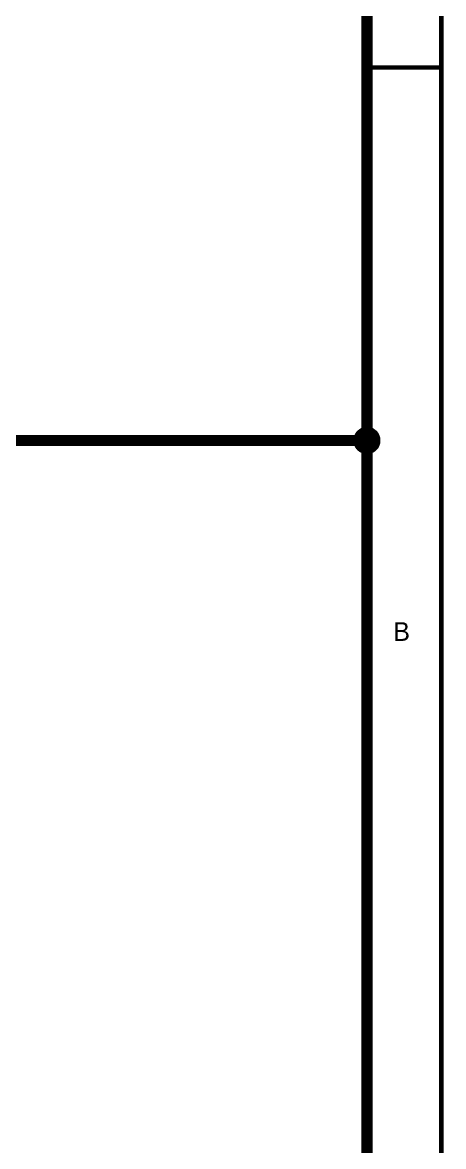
# Model space of a CAD drawing. Header units: millimetres. Extents: x 0 to 13.8, y 0 to 11.8.
# Drawn here: x 12.672 to 13.785, y 6.01 to 8.977 of the extents above; entities that cross this region are included whole.
import ezdxf

# ---------------------------------------------------------------- set-up
doc = ezdxf.new("R2010")
doc.units = ezdxf.units.MM
doc.header["$MEASUREMENT"] = 0
doc.layers.add('Sheet', color=255, linetype='Continuous')

msp = doc.modelspace()

# ---------------------------------------------------------------- linework, layer by layer
at = {"layer": 'Sheet'}
for points, const_width in [([(0, 11.811), (13.7795, 11.811), (13.7795, 0), (0, 0), (0, 11.811)], 0.0118), ([(0, 11.811), (0, 0), (13.7795, 0), (13.7795, 11.811), (0, 11.811), (0, 11.811)], 0.0039), ([(0.1971, 11.6139), (13.5829, 11.6139), (13.5829, 0.1967), (0.1971, 0.1967), (0.1971, 11.6139)], 0.0118), ([(0.1971, 11.6139), (0.1971, 0.1967), (13.5829, 0.1967), (13.5829, 11.6139), (0.1971, 11.6139), (0.1971, 11.6139)], 0.0039)]:
    msp.add_lwpolyline(points, close=True, dxfattribs=dict(at, const_width=const_width))
for points, const_width in [([(9.8425, 10.6297), (13.5829, 10.6297), (13.5829, 7.874)], 0.0295), ([(13.7795, 8.8583), (13.5829, 8.8583)], 0.0118), ([(13.5529, 7.874), (13.5529, 7.8753), (13.5529, 7.8771), (13.5533, 7.8784), (13.5533, 7.8802), (13.5537, 7.8815), (13.5542, 7.8828), (13.5546, 7.8842), (13.5551, 7.8855), (13.556, 7.8868), (13.5564, 7.8881), (13.5573, 7.8894), (13.5577, 7.8908), (13.5586, 7.8917), (13.5595, 7.893), (13.5608, 7.8943), (13.5617, 7.8952), (13.5626, 7.8961), (13.5639, 7.8969), (13.5648, 7.8978), (13.5661, 7.8987), (13.5674, 7.8996), (13.5683, 7.9005), (13.5696, 7.9009), (13.5709, 7.9018), (13.5723, 7.9022), (13.574, 7.9027), (13.5754, 7.9031), (13.5767, 7.9036), (13.5784, 7.9036), (13.5798, 7.904), (13.5811, 7.904), (13.5829, 7.904)], 0.0118), ([(13.5529, 7.874), (13.5529, 7.8753), (13.5529, 7.8771), (13.5533, 7.8784), (13.5533, 7.8802), (13.5537, 7.8815), (13.5542, 7.8828), (13.5546, 7.8842), (13.5551, 7.8855), (13.556, 7.8868), (13.5564, 7.8881), (13.5573, 7.8894), (13.5577, 7.8908), (13.5586, 7.8917), (13.5595, 7.893), (13.5608, 7.8943), (13.5617, 7.8952), (13.5626, 7.8961), (13.5639, 7.8969), (13.5648, 7.8978), (13.5661, 7.8987), (13.5674, 7.8996), (13.5683, 7.9005), (13.5696, 7.9009), (13.5709, 7.9018), (13.5723, 7.9022), (13.574, 7.9027), (13.5754, 7.9031), (13.5767, 7.9036), (13.5784, 7.9036), (13.5798, 7.904), (13.5811, 7.904), (13.5829, 7.904)], 0.0118), ([(13.5529, 7.874), (13.5529, 7.8753), (13.5529, 7.8771), (13.5533, 7.8784), (13.5533, 7.8802), (13.5537, 7.8815), (13.5542, 7.8828), (13.5546, 7.8842), (13.5551, 7.8855), (13.556, 7.8868), (13.5564, 7.8881), (13.5573, 7.8894), (13.5577, 7.8908), (13.5586, 7.8917), (13.5595, 7.893), (13.5608, 7.8943), (13.5617, 7.8952), (13.5626, 7.8961), (13.5639, 7.8969), (13.5648, 7.8978), (13.5661, 7.8987), (13.5674, 7.8996), (13.5683, 7.9005), (13.5696, 7.9009), (13.5709, 7.9018), (13.5723, 7.9022), (13.574, 7.9027), (13.5754, 7.9031), (13.5767, 7.9036), (13.5784, 7.9036), (13.5798, 7.904), (13.5811, 7.904), (13.5829, 7.904)], 0.0118), ([(13.5529, 7.874), (13.5529, 7.8753), (13.5529, 7.8771), (13.5533, 7.8784), (13.5533, 7.8802), (13.5537, 7.8815), (13.5542, 7.8828), (13.5546, 7.8842), (13.5551, 7.8855), (13.556, 7.8868), (13.5564, 7.8881), (13.5573, 7.8894), (13.5577, 7.8908), (13.5586, 7.8917), (13.5595, 7.893), (13.5608, 7.8943), (13.5617, 7.8952), (13.5626, 7.8961), (13.5639, 7.8969), (13.5648, 7.8978), (13.5661, 7.8987), (13.5674, 7.8996), (13.5683, 7.9005), (13.5696, 7.9009), (13.5709, 7.9018), (13.5723, 7.9022), (13.574, 7.9027), (13.5754, 7.9031), (13.5767, 7.9036), (13.5784, 7.9036), (13.5798, 7.904), (13.5811, 7.904), (13.5829, 7.904)], 0.0118), ([(13.5529, 7.874), (13.5529, 7.8753), (13.5529, 7.8771), (13.5533, 7.8784), (13.5533, 7.8802), (13.5537, 7.8815), (13.5542, 7.8828), (13.5546, 7.8842), (13.5551, 7.8855), (13.556, 7.8868), (13.5564, 7.8881), (13.5573, 7.8894), (13.5577, 7.8908), (13.5586, 7.8917), (13.5595, 7.893), (13.5608, 7.8943), (13.5617, 7.8952), (13.5626, 7.8961), (13.5639, 7.8969), (13.5648, 7.8978), (13.5661, 7.8987), (13.5674, 7.8996), (13.5683, 7.9005), (13.5696, 7.9009), (13.5709, 7.9018), (13.5723, 7.9022), (13.574, 7.9027), (13.5754, 7.9031), (13.5767, 7.9036), (13.5784, 7.9036), (13.5798, 7.904), (13.5811, 7.904), (13.5829, 7.904)], 0.0118), ([(13.5529, 7.874), (13.5529, 7.8753), (13.5529, 7.8771), (13.5533, 7.8784), (13.5533, 7.8802), (13.5537, 7.8815), (13.5542, 7.8828), (13.5546, 7.8842), (13.5551, 7.8855), (13.556, 7.8868), (13.5564, 7.8881), (13.5573, 7.8894), (13.5577, 7.8908), (13.5586, 7.8917), (13.5595, 7.893), (13.5608, 7.8943), (13.5617, 7.8952), (13.5626, 7.8961), (13.5639, 7.8969), (13.5648, 7.8978), (13.5661, 7.8987), (13.5674, 7.8996), (13.5683, 7.9005), (13.5696, 7.9009), (13.5709, 7.9018), (13.5723, 7.9022), (13.574, 7.9027), (13.5754, 7.9031), (13.5767, 7.9036), (13.5784, 7.9036), (13.5798, 7.904), (13.5811, 7.904), (13.5829, 7.904)], 0.0118), ([(13.5529, 7.874), (13.5529, 7.8753), (13.5529, 7.8771), (13.5533, 7.8784), (13.5533, 7.8802), (13.5537, 7.8815), (13.5542, 7.8828), (13.5546, 7.8842), (13.5551, 7.8855), (13.556, 7.8868), (13.5564, 7.8881), (13.5573, 7.8894), (13.5577, 7.8908), (13.5586, 7.8917), (13.5595, 7.893), (13.5608, 7.8943), (13.5617, 7.8952), (13.5626, 7.8961), (13.5639, 7.8969), (13.5648, 7.8978), (13.5661, 7.8987), (13.5674, 7.8996), (13.5683, 7.9005), (13.5696, 7.9009), (13.5709, 7.9018), (13.5723, 7.9022), (13.574, 7.9027), (13.5754, 7.9031), (13.5767, 7.9036), (13.5784, 7.9036), (13.5798, 7.904), (13.5811, 7.904), (13.5829, 7.904)], 0.0039), ([(13.5529, 7.874), (13.5529, 7.8753), (13.5529, 7.8771), (13.5533, 7.8784), (13.5533, 7.8802), (13.5537, 7.8815), (13.5542, 7.8828), (13.5546, 7.8842), (13.5551, 7.8855), (13.556, 7.8868), (13.5564, 7.8881), (13.5573, 7.8894), (13.5577, 7.8908), (13.5586, 7.8917), (13.5595, 7.893), (13.5608, 7.8943), (13.5617, 7.8952), (13.5626, 7.8961), (13.5639, 7.8969), (13.5648, 7.8978), (13.5661, 7.8987), (13.5674, 7.8996), (13.5683, 7.9005), (13.5696, 7.9009), (13.5709, 7.9018), (13.5723, 7.9022), (13.574, 7.9027), (13.5754, 7.9031), (13.5767, 7.9036), (13.5784, 7.9036), (13.5798, 7.904), (13.5811, 7.904), (13.5829, 7.904)], 0.0039), ([(13.5529, 7.874), (13.5529, 7.8753), (13.5529, 7.8771), (13.5533, 7.8784), (13.5533, 7.8802), (13.5537, 7.8815), (13.5542, 7.8828), (13.5546, 7.8842), (13.5551, 7.8855), (13.556, 7.8868), (13.5564, 7.8881), (13.5573, 7.8894), (13.5577, 7.8908), (13.5586, 7.8917), (13.5595, 7.893), (13.5608, 7.8943), (13.5617, 7.8952), (13.5626, 7.8961), (13.5639, 7.8969), (13.5648, 7.8978), (13.5661, 7.8987), (13.5674, 7.8996), (13.5683, 7.9005), (13.5696, 7.9009), (13.5709, 7.9018), (13.5723, 7.9022), (13.574, 7.9027), (13.5754, 7.9031), (13.5767, 7.9036), (13.5784, 7.9036), (13.5798, 7.904), (13.5811, 7.904), (13.5829, 7.904)], 0.0039), ([(13.5529, 7.874), (13.5529, 7.8753), (13.5529, 7.8771), (13.5533, 7.8784), (13.5533, 7.8802), (13.5537, 7.8815), (13.5542, 7.8828), (13.5546, 7.8842), (13.5551, 7.8855), (13.556, 7.8868), (13.5564, 7.8881), (13.5573, 7.8894), (13.5577, 7.8908), (13.5586, 7.8917), (13.5595, 7.893), (13.5608, 7.8943), (13.5617, 7.8952), (13.5626, 7.8961), (13.5639, 7.8969), (13.5648, 7.8978), (13.5661, 7.8987), (13.5674, 7.8996), (13.5683, 7.9005), (13.5696, 7.9009), (13.5709, 7.9018), (13.5723, 7.9022), (13.574, 7.9027), (13.5754, 7.9031), (13.5767, 7.9036), (13.5784, 7.9036), (13.5798, 7.904), (13.5811, 7.904), (13.5829, 7.904)], 0.0039), ([(13.5529, 7.874), (13.5529, 7.8753), (13.5529, 7.8771), (13.5533, 7.8784), (13.5533, 7.8802), (13.5537, 7.8815), (13.5542, 7.8828), (13.5546, 7.8842), (13.5551, 7.8855), (13.556, 7.8868), (13.5564, 7.8881), (13.5573, 7.8894), (13.5577, 7.8908), (13.5586, 7.8917), (13.5595, 7.893), (13.5608, 7.8943), (13.5617, 7.8952), (13.5626, 7.8961), (13.5639, 7.8969), (13.5648, 7.8978), (13.5661, 7.8987), (13.5674, 7.8996), (13.5683, 7.9005), (13.5696, 7.9009), (13.5709, 7.9018), (13.5723, 7.9022), (13.574, 7.9027), (13.5754, 7.9031), (13.5767, 7.9036), (13.5784, 7.9036), (13.5798, 7.904), (13.5811, 7.904), (13.5829, 7.904)], 0.0039), ([(13.5529, 7.874), (13.5529, 7.8753), (13.5529, 7.8771), (13.5533, 7.8784), (13.5533, 7.8802), (13.5537, 7.8815), (13.5542, 7.8828), (13.5546, 7.8842), (13.5551, 7.8855), (13.556, 7.8868), (13.5564, 7.8881), (13.5573, 7.8894), (13.5577, 7.8908), (13.5586, 7.8917), (13.5595, 7.893), (13.5608, 7.8943), (13.5617, 7.8952), (13.5626, 7.8961), (13.5639, 7.8969), (13.5648, 7.8978), (13.5661, 7.8987), (13.5674, 7.8996), (13.5683, 7.9005), (13.5696, 7.9009), (13.5709, 7.9018), (13.5723, 7.9022), (13.574, 7.9027), (13.5754, 7.9031), (13.5767, 7.9036), (13.5784, 7.9036), (13.5798, 7.904), (13.5811, 7.904), (13.5829, 7.904)], 0.0039), ([(13.5829, 7.904), (13.5829, 7.904)], 0.0118), ([(13.5829, 7.904), (13.5846, 7.904), (13.5859, 7.904), (13.5873, 7.9036), (13.589, 7.9036), (13.5904, 7.9031), (13.5917, 7.9027), (13.5934, 7.9022), (13.5948, 7.9018), (13.5961, 7.9009), (13.5974, 7.9005), (13.5983, 7.8996), (13.5996, 7.8987), (13.6009, 7.8978), (13.6018, 7.8969), (13.6031, 7.8961), (13.604, 7.8952), (13.6049, 7.8943), (13.6062, 7.893), (13.6071, 7.8917), (13.608, 7.8908), (13.6084, 7.8894), (13.6093, 7.8881), (13.6098, 7.8868), (13.6106, 7.8855), (13.6111, 7.8842), (13.6115, 7.8828), (13.612, 7.8815), (13.6124, 7.8802), (13.6124, 7.8784), (13.6128, 7.8771), (13.6128, 7.8753), (13.6128, 7.874)], 0.0118), ([(13.5829, 7.904), (13.5829, 7.904)], 0.0118), ([(13.5829, 7.904), (13.5846, 7.904), (13.5859, 7.904), (13.5873, 7.9036), (13.589, 7.9036), (13.5904, 7.9031), (13.5917, 7.9027), (13.5934, 7.9022), (13.5948, 7.9018), (13.5961, 7.9009), (13.5974, 7.9005), (13.5983, 7.8996), (13.5996, 7.8987), (13.6009, 7.8978), (13.6018, 7.8969), (13.6031, 7.8961), (13.604, 7.8952), (13.6049, 7.8943), (13.6062, 7.893), (13.6071, 7.8917), (13.608, 7.8908), (13.6084, 7.8894), (13.6093, 7.8881), (13.6098, 7.8868), (13.6106, 7.8855), (13.6111, 7.8842), (13.6115, 7.8828), (13.612, 7.8815), (13.6124, 7.8802), (13.6124, 7.8784), (13.6128, 7.8771), (13.6128, 7.8753), (13.6128, 7.874)], 0.0118), ([(13.5829, 7.904), (13.5829, 7.904)], 0.0118), ([(13.5829, 7.904), (13.5846, 7.904), (13.5859, 7.904), (13.5873, 7.9036), (13.589, 7.9036), (13.5904, 7.9031), (13.5917, 7.9027), (13.5934, 7.9022), (13.5948, 7.9018), (13.5961, 7.9009), (13.5974, 7.9005), (13.5983, 7.8996), (13.5996, 7.8987), (13.6009, 7.8978), (13.6018, 7.8969), (13.6031, 7.8961), (13.604, 7.8952), (13.6049, 7.8943), (13.6062, 7.893), (13.6071, 7.8917), (13.608, 7.8908), (13.6084, 7.8894), (13.6093, 7.8881), (13.6098, 7.8868), (13.6106, 7.8855), (13.6111, 7.8842), (13.6115, 7.8828), (13.612, 7.8815), (13.6124, 7.8802), (13.6124, 7.8784), (13.6128, 7.8771), (13.6128, 7.8753), (13.6128, 7.874)], 0.0118), ([(13.5829, 7.904), (13.5829, 7.904)], 0.0118), ([(13.5829, 7.904), (13.5846, 7.904), (13.5859, 7.904), (13.5873, 7.9036), (13.589, 7.9036), (13.5904, 7.9031), (13.5917, 7.9027), (13.5934, 7.9022), (13.5948, 7.9018), (13.5961, 7.9009), (13.5974, 7.9005), (13.5983, 7.8996), (13.5996, 7.8987), (13.6009, 7.8978), (13.6018, 7.8969), (13.6031, 7.8961), (13.604, 7.8952), (13.6049, 7.8943), (13.6062, 7.893), (13.6071, 7.8917), (13.608, 7.8908), (13.6084, 7.8894), (13.6093, 7.8881), (13.6098, 7.8868), (13.6106, 7.8855), (13.6111, 7.8842), (13.6115, 7.8828), (13.612, 7.8815), (13.6124, 7.8802), (13.6124, 7.8784), (13.6128, 7.8771), (13.6128, 7.8753), (13.6128, 7.874)], 0.0118), ([(13.5829, 7.904), (13.5829, 7.904)], 0.0118), ([(13.5829, 7.904), (13.5846, 7.904), (13.5859, 7.904), (13.5873, 7.9036), (13.589, 7.9036), (13.5904, 7.9031), (13.5917, 7.9027), (13.5934, 7.9022), (13.5948, 7.9018), (13.5961, 7.9009), (13.5974, 7.9005), (13.5983, 7.8996), (13.5996, 7.8987), (13.6009, 7.8978), (13.6018, 7.8969), (13.6031, 7.8961), (13.604, 7.8952), (13.6049, 7.8943), (13.6062, 7.893), (13.6071, 7.8917), (13.608, 7.8908), (13.6084, 7.8894), (13.6093, 7.8881), (13.6098, 7.8868), (13.6106, 7.8855), (13.6111, 7.8842), (13.6115, 7.8828), (13.612, 7.8815), (13.6124, 7.8802), (13.6124, 7.8784), (13.6128, 7.8771), (13.6128, 7.8753), (13.6128, 7.874)], 0.0118), ([(13.5829, 7.904), (13.5829, 7.904)], 0.0118), ([(13.5829, 7.904), (13.5846, 7.904), (13.5859, 7.904), (13.5873, 7.9036), (13.589, 7.9036), (13.5904, 7.9031), (13.5917, 7.9027), (13.5934, 7.9022), (13.5948, 7.9018), (13.5961, 7.9009), (13.5974, 7.9005), (13.5983, 7.8996), (13.5996, 7.8987), (13.6009, 7.8978), (13.6018, 7.8969), (13.6031, 7.8961), (13.604, 7.8952), (13.6049, 7.8943), (13.6062, 7.893), (13.6071, 7.8917), (13.608, 7.8908), (13.6084, 7.8894), (13.6093, 7.8881), (13.6098, 7.8868), (13.6106, 7.8855), (13.6111, 7.8842), (13.6115, 7.8828), (13.612, 7.8815), (13.6124, 7.8802), (13.6124, 7.8784), (13.6128, 7.8771), (13.6128, 7.8753), (13.6128, 7.874)], 0.0118), ([(13.5829, 7.904), (13.5829, 7.904)], 0.0039), ([(13.5829, 7.904), (13.5846, 7.904), (13.5859, 7.904), (13.5873, 7.9036), (13.589, 7.9036), (13.5904, 7.9031), (13.5917, 7.9027), (13.5934, 7.9022), (13.5948, 7.9018), (13.5961, 7.9009), (13.5974, 7.9005), (13.5983, 7.8996), (13.5996, 7.8987), (13.6009, 7.8978), (13.6018, 7.8969), (13.6031, 7.8961), (13.604, 7.8952), (13.6049, 7.8943), (13.6062, 7.893), (13.6071, 7.8917), (13.608, 7.8908), (13.6084, 7.8894), (13.6093, 7.8881), (13.6098, 7.8868), (13.6106, 7.8855), (13.6111, 7.8842), (13.6115, 7.8828), (13.612, 7.8815), (13.6124, 7.8802), (13.6124, 7.8784), (13.6128, 7.8771), (13.6128, 7.8753), (13.6128, 7.874)], 0.0039), ([(13.5829, 7.904), (13.5829, 7.904)], 0.0039), ([(13.5829, 7.904), (13.5846, 7.904), (13.5859, 7.904), (13.5873, 7.9036), (13.589, 7.9036), (13.5904, 7.9031), (13.5917, 7.9027), (13.5934, 7.9022), (13.5948, 7.9018), (13.5961, 7.9009), (13.5974, 7.9005), (13.5983, 7.8996), (13.5996, 7.8987), (13.6009, 7.8978), (13.6018, 7.8969), (13.6031, 7.8961), (13.604, 7.8952), (13.6049, 7.8943), (13.6062, 7.893), (13.6071, 7.8917), (13.608, 7.8908), (13.6084, 7.8894), (13.6093, 7.8881), (13.6098, 7.8868), (13.6106, 7.8855), (13.6111, 7.8842), (13.6115, 7.8828), (13.612, 7.8815), (13.6124, 7.8802), (13.6124, 7.8784), (13.6128, 7.8771), (13.6128, 7.8753), (13.6128, 7.874)], 0.0039), ([(13.5829, 7.904), (13.5829, 7.904)], 0.0039), ([(13.5829, 7.904), (13.5846, 7.904), (13.5859, 7.904), (13.5873, 7.9036), (13.589, 7.9036), (13.5904, 7.9031), (13.5917, 7.9027), (13.5934, 7.9022), (13.5948, 7.9018), (13.5961, 7.9009), (13.5974, 7.9005), (13.5983, 7.8996), (13.5996, 7.8987), (13.6009, 7.8978), (13.6018, 7.8969), (13.6031, 7.8961), (13.604, 7.8952), (13.6049, 7.8943), (13.6062, 7.893), (13.6071, 7.8917), (13.608, 7.8908), (13.6084, 7.8894), (13.6093, 7.8881), (13.6098, 7.8868), (13.6106, 7.8855), (13.6111, 7.8842), (13.6115, 7.8828), (13.612, 7.8815), (13.6124, 7.8802), (13.6124, 7.8784), (13.6128, 7.8771), (13.6128, 7.8753), (13.6128, 7.874)], 0.0039), ([(13.5829, 7.904), (13.5829, 7.904)], 0.0039), ([(13.5829, 7.904), (13.5846, 7.904), (13.5859, 7.904), (13.5873, 7.9036), (13.589, 7.9036), (13.5904, 7.9031), (13.5917, 7.9027), (13.5934, 7.9022), (13.5948, 7.9018), (13.5961, 7.9009), (13.5974, 7.9005), (13.5983, 7.8996), (13.5996, 7.8987), (13.6009, 7.8978), (13.6018, 7.8969), (13.6031, 7.8961), (13.604, 7.8952), (13.6049, 7.8943), (13.6062, 7.893), (13.6071, 7.8917), (13.608, 7.8908), (13.6084, 7.8894), (13.6093, 7.8881), (13.6098, 7.8868), (13.6106, 7.8855), (13.6111, 7.8842), (13.6115, 7.8828), (13.612, 7.8815), (13.6124, 7.8802), (13.6124, 7.8784), (13.6128, 7.8771), (13.6128, 7.8753), (13.6128, 7.874)], 0.0039), ([(13.5829, 7.904), (13.5829, 7.904)], 0.0039), ([(13.5829, 7.904), (13.5846, 7.904), (13.5859, 7.904), (13.5873, 7.9036), (13.589, 7.9036), (13.5904, 7.9031), (13.5917, 7.9027), (13.5934, 7.9022), (13.5948, 7.9018), (13.5961, 7.9009), (13.5974, 7.9005), (13.5983, 7.8996), (13.5996, 7.8987), (13.6009, 7.8978), (13.6018, 7.8969), (13.6031, 7.8961), (13.604, 7.8952), (13.6049, 7.8943), (13.6062, 7.893), (13.6071, 7.8917), (13.608, 7.8908), (13.6084, 7.8894), (13.6093, 7.8881), (13.6098, 7.8868), (13.6106, 7.8855), (13.6111, 7.8842), (13.6115, 7.8828), (13.612, 7.8815), (13.6124, 7.8802), (13.6124, 7.8784), (13.6128, 7.8771), (13.6128, 7.8753), (13.6128, 7.874)], 0.0039), ([(13.5829, 7.904), (13.5829, 7.904)], 0.0039), ([(13.5829, 7.904), (13.5846, 7.904), (13.5859, 7.904), (13.5873, 7.9036), (13.589, 7.9036), (13.5904, 7.9031), (13.5917, 7.9027), (13.5934, 7.9022), (13.5948, 7.9018), (13.5961, 7.9009), (13.5974, 7.9005), (13.5983, 7.8996), (13.5996, 7.8987), (13.6009, 7.8978), (13.6018, 7.8969), (13.6031, 7.8961), (13.604, 7.8952), (13.6049, 7.8943), (13.6062, 7.893), (13.6071, 7.8917), (13.608, 7.8908), (13.6084, 7.8894), (13.6093, 7.8881), (13.6098, 7.8868), (13.6106, 7.8855), (13.6111, 7.8842), (13.6115, 7.8828), (13.612, 7.8815), (13.6124, 7.8802), (13.6124, 7.8784), (13.6128, 7.8771), (13.6128, 7.8753), (13.6128, 7.874)], 0.0039), ([(9.8425, 7.874), (13.5829, 7.874)], 0.0295), ([(13.5829, 7.844), (13.5811, 7.844), (13.5798, 7.844), (13.5784, 7.8445), (13.5767, 7.8445), (13.5754, 7.8449), (13.574, 7.8454), (13.5723, 7.8458), (13.5709, 7.8462), (13.5696, 7.8471), (13.5683, 7.8476), (13.5674, 7.8484), (13.5661, 7.8489), (13.5648, 7.8498), (13.5639, 7.8506), (13.5626, 7.852), (13.5617, 7.8528), (13.5608, 7.8537), (13.5595, 7.8551), (13.5586, 7.8559), (13.5577, 7.8573), (13.5573, 7.8586), (13.5564, 7.8595), (13.556, 7.8608), (13.5551, 7.8621), (13.5546, 7.8634), (13.5542, 7.8652), (13.5537, 7.8665), (13.5533, 7.8678), (13.5533, 7.8696), (13.5529, 7.8709), (13.5529, 7.8723), (13.5529, 7.874)], 0.0118), ([(13.5529, 7.874), (13.5529, 7.874)], 0.0118), ([(13.5829, 7.844), (13.5811, 7.844), (13.5798, 7.844), (13.5784, 7.8445), (13.5767, 7.8445), (13.5754, 7.8449), (13.574, 7.8454), (13.5723, 7.8458), (13.5709, 7.8462), (13.5696, 7.8471), (13.5683, 7.8476), (13.5674, 7.8484), (13.5661, 7.8489), (13.5648, 7.8498), (13.5639, 7.8506), (13.5626, 7.852), (13.5617, 7.8528), (13.5608, 7.8537), (13.5595, 7.8551), (13.5586, 7.8559), (13.5577, 7.8573), (13.5573, 7.8586), (13.5564, 7.8595), (13.556, 7.8608), (13.5551, 7.8621), (13.5546, 7.8634), (13.5542, 7.8652), (13.5537, 7.8665), (13.5533, 7.8678), (13.5533, 7.8696), (13.5529, 7.8709), (13.5529, 7.8723), (13.5529, 7.874)], 0.0118), ([(13.5529, 7.874), (13.5529, 7.874)], 0.0118), ([(13.5829, 7.844), (13.5811, 7.844), (13.5798, 7.844), (13.5784, 7.8445), (13.5767, 7.8445), (13.5754, 7.8449), (13.574, 7.8454), (13.5723, 7.8458), (13.5709, 7.8462), (13.5696, 7.8471), (13.5683, 7.8476), (13.5674, 7.8484), (13.5661, 7.8489), (13.5648, 7.8498), (13.5639, 7.8506), (13.5626, 7.852), (13.5617, 7.8528), (13.5608, 7.8537), (13.5595, 7.8551), (13.5586, 7.8559), (13.5577, 7.8573), (13.5573, 7.8586), (13.5564, 7.8595), (13.556, 7.8608), (13.5551, 7.8621), (13.5546, 7.8634), (13.5542, 7.8652), (13.5537, 7.8665), (13.5533, 7.8678), (13.5533, 7.8696), (13.5529, 7.8709), (13.5529, 7.8723), (13.5529, 7.874)], 0.0118), ([(13.5529, 7.874), (13.5529, 7.874)], 0.0118), ([(13.5829, 7.844), (13.5811, 7.844), (13.5798, 7.844), (13.5784, 7.8445), (13.5767, 7.8445), (13.5754, 7.8449), (13.574, 7.8454), (13.5723, 7.8458), (13.5709, 7.8462), (13.5696, 7.8471), (13.5683, 7.8476), (13.5674, 7.8484), (13.5661, 7.8489), (13.5648, 7.8498), (13.5639, 7.8506), (13.5626, 7.852), (13.5617, 7.8528), (13.5608, 7.8537), (13.5595, 7.8551), (13.5586, 7.8559), (13.5577, 7.8573), (13.5573, 7.8586), (13.5564, 7.8595), (13.556, 7.8608), (13.5551, 7.8621), (13.5546, 7.8634), (13.5542, 7.8652), (13.5537, 7.8665), (13.5533, 7.8678), (13.5533, 7.8696), (13.5529, 7.8709), (13.5529, 7.8723), (13.5529, 7.874)], 0.0118), ([(13.5529, 7.874), (13.5529, 7.874)], 0.0118), ([(13.5829, 7.844), (13.5811, 7.844), (13.5798, 7.844), (13.5784, 7.8445), (13.5767, 7.8445), (13.5754, 7.8449), (13.574, 7.8454), (13.5723, 7.8458), (13.5709, 7.8462), (13.5696, 7.8471), (13.5683, 7.8476), (13.5674, 7.8484), (13.5661, 7.8489), (13.5648, 7.8498), (13.5639, 7.8506), (13.5626, 7.852), (13.5617, 7.8528), (13.5608, 7.8537), (13.5595, 7.8551), (13.5586, 7.8559), (13.5577, 7.8573), (13.5573, 7.8586), (13.5564, 7.8595), (13.556, 7.8608), (13.5551, 7.8621), (13.5546, 7.8634), (13.5542, 7.8652), (13.5537, 7.8665), (13.5533, 7.8678), (13.5533, 7.8696), (13.5529, 7.8709), (13.5529, 7.8723), (13.5529, 7.874)], 0.0118), ([(13.5529, 7.874), (13.5529, 7.874)], 0.0118), ([(13.5829, 7.844), (13.5811, 7.844), (13.5798, 7.844), (13.5784, 7.8445), (13.5767, 7.8445), (13.5754, 7.8449), (13.574, 7.8454), (13.5723, 7.8458), (13.5709, 7.8462), (13.5696, 7.8471), (13.5683, 7.8476), (13.5674, 7.8484), (13.5661, 7.8489), (13.5648, 7.8498), (13.5639, 7.8506), (13.5626, 7.852), (13.5617, 7.8528), (13.5608, 7.8537), (13.5595, 7.8551), (13.5586, 7.8559), (13.5577, 7.8573), (13.5573, 7.8586), (13.5564, 7.8595), (13.556, 7.8608), (13.5551, 7.8621), (13.5546, 7.8634), (13.5542, 7.8652), (13.5537, 7.8665), (13.5533, 7.8678), (13.5533, 7.8696), (13.5529, 7.8709), (13.5529, 7.8723), (13.5529, 7.874)], 0.0118), ([(13.5529, 7.874), (13.5529, 7.874)], 0.0118), ([(13.5829, 7.844), (13.5811, 7.844), (13.5798, 7.844), (13.5784, 7.8445), (13.5767, 7.8445), (13.5754, 7.8449), (13.574, 7.8454), (13.5723, 7.8458), (13.5709, 7.8462), (13.5696, 7.8471), (13.5683, 7.8476), (13.5674, 7.8484), (13.5661, 7.8489), (13.5648, 7.8498), (13.5639, 7.8506), (13.5626, 7.852), (13.5617, 7.8528), (13.5608, 7.8537), (13.5595, 7.8551), (13.5586, 7.8559), (13.5577, 7.8573), (13.5573, 7.8586), (13.5564, 7.8595), (13.556, 7.8608), (13.5551, 7.8621), (13.5546, 7.8634), (13.5542, 7.8652), (13.5537, 7.8665), (13.5533, 7.8678), (13.5533, 7.8696), (13.5529, 7.8709), (13.5529, 7.8723), (13.5529, 7.874)], 0.0039), ([(13.5529, 7.874), (13.5529, 7.874)], 0.0039), ([(13.5829, 7.844), (13.5811, 7.844), (13.5798, 7.844), (13.5784, 7.8445), (13.5767, 7.8445), (13.5754, 7.8449), (13.574, 7.8454), (13.5723, 7.8458), (13.5709, 7.8462), (13.5696, 7.8471), (13.5683, 7.8476), (13.5674, 7.8484), (13.5661, 7.8489), (13.5648, 7.8498), (13.5639, 7.8506), (13.5626, 7.852), (13.5617, 7.8528), (13.5608, 7.8537), (13.5595, 7.8551), (13.5586, 7.8559), (13.5577, 7.8573), (13.5573, 7.8586), (13.5564, 7.8595), (13.556, 7.8608), (13.5551, 7.8621), (13.5546, 7.8634), (13.5542, 7.8652), (13.5537, 7.8665), (13.5533, 7.8678), (13.5533, 7.8696), (13.5529, 7.8709), (13.5529, 7.8723), (13.5529, 7.874)], 0.0039), ([(13.5529, 7.874), (13.5529, 7.874)], 0.0039), ([(13.5829, 7.844), (13.5811, 7.844), (13.5798, 7.844), (13.5784, 7.8445), (13.5767, 7.8445), (13.5754, 7.8449), (13.574, 7.8454), (13.5723, 7.8458), (13.5709, 7.8462), (13.5696, 7.8471), (13.5683, 7.8476), (13.5674, 7.8484), (13.5661, 7.8489), (13.5648, 7.8498), (13.5639, 7.8506), (13.5626, 7.852), (13.5617, 7.8528), (13.5608, 7.8537), (13.5595, 7.8551), (13.5586, 7.8559), (13.5577, 7.8573), (13.5573, 7.8586), (13.5564, 7.8595), (13.556, 7.8608), (13.5551, 7.8621), (13.5546, 7.8634), (13.5542, 7.8652), (13.5537, 7.8665), (13.5533, 7.8678), (13.5533, 7.8696), (13.5529, 7.8709), (13.5529, 7.8723), (13.5529, 7.874)], 0.0039), ([(13.5529, 7.874), (13.5529, 7.874)], 0.0039), ([(13.5829, 7.844), (13.5811, 7.844), (13.5798, 7.844), (13.5784, 7.8445), (13.5767, 7.8445), (13.5754, 7.8449), (13.574, 7.8454), (13.5723, 7.8458), (13.5709, 7.8462), (13.5696, 7.8471), (13.5683, 7.8476), (13.5674, 7.8484), (13.5661, 7.8489), (13.5648, 7.8498), (13.5639, 7.8506), (13.5626, 7.852), (13.5617, 7.8528), (13.5608, 7.8537), (13.5595, 7.8551), (13.5586, 7.8559), (13.5577, 7.8573), (13.5573, 7.8586), (13.5564, 7.8595), (13.556, 7.8608), (13.5551, 7.8621), (13.5546, 7.8634), (13.5542, 7.8652), (13.5537, 7.8665), (13.5533, 7.8678), (13.5533, 7.8696), (13.5529, 7.8709), (13.5529, 7.8723), (13.5529, 7.874)], 0.0039), ([(13.5529, 7.874), (13.5529, 7.874)], 0.0039), ([(13.5829, 7.844), (13.5811, 7.844), (13.5798, 7.844), (13.5784, 7.8445), (13.5767, 7.8445), (13.5754, 7.8449), (13.574, 7.8454), (13.5723, 7.8458), (13.5709, 7.8462), (13.5696, 7.8471), (13.5683, 7.8476), (13.5674, 7.8484), (13.5661, 7.8489), (13.5648, 7.8498), (13.5639, 7.8506), (13.5626, 7.852), (13.5617, 7.8528), (13.5608, 7.8537), (13.5595, 7.8551), (13.5586, 7.8559), (13.5577, 7.8573), (13.5573, 7.8586), (13.5564, 7.8595), (13.556, 7.8608), (13.5551, 7.8621), (13.5546, 7.8634), (13.5542, 7.8652), (13.5537, 7.8665), (13.5533, 7.8678), (13.5533, 7.8696), (13.5529, 7.8709), (13.5529, 7.8723), (13.5529, 7.874)], 0.0039), ([(13.5529, 7.874), (13.5529, 7.874)], 0.0039), ([(13.5829, 7.844), (13.5811, 7.844), (13.5798, 7.844), (13.5784, 7.8445), (13.5767, 7.8445), (13.5754, 7.8449), (13.574, 7.8454), (13.5723, 7.8458), (13.5709, 7.8462), (13.5696, 7.8471), (13.5683, 7.8476), (13.5674, 7.8484), (13.5661, 7.8489), (13.5648, 7.8498), (13.5639, 7.8506), (13.5626, 7.852), (13.5617, 7.8528), (13.5608, 7.8537), (13.5595, 7.8551), (13.5586, 7.8559), (13.5577, 7.8573), (13.5573, 7.8586), (13.5564, 7.8595), (13.556, 7.8608), (13.5551, 7.8621), (13.5546, 7.8634), (13.5542, 7.8652), (13.5537, 7.8665), (13.5533, 7.8678), (13.5533, 7.8696), (13.5529, 7.8709), (13.5529, 7.8723), (13.5529, 7.874)], 0.0039), ([(13.5529, 7.874), (13.5529, 7.874)], 0.0039), ([(13.5829, 5.1179), (13.5829, 7.874)], 0.0295), ([(13.6128, 7.874), (13.6128, 7.8723), (13.6128, 7.8709), (13.6124, 7.8696), (13.6124, 7.8678), (13.612, 7.8665), (13.6115, 7.8652), (13.6111, 7.8634), (13.6106, 7.8621), (13.6098, 7.8608), (13.6093, 7.8595), (13.6084, 7.8586), (13.608, 7.8573), (13.6071, 7.8559), (13.6062, 7.8551), (13.6049, 7.8537), (13.604, 7.8528), (13.6031, 7.852), (13.6018, 7.8506), (13.6009, 7.8498), (13.5996, 7.8489), (13.5983, 7.8484), (13.5974, 7.8476), (13.5961, 7.8471), (13.5948, 7.8462), (13.5934, 7.8458), (13.5917, 7.8454), (13.5904, 7.8449), (13.589, 7.8445), (13.5873, 7.8445), (13.5859, 7.844), (13.5846, 7.844), (13.5829, 7.844)], 0.0118), ([(13.6128, 7.874), (13.6128, 7.8723), (13.6128, 7.8709), (13.6124, 7.8696), (13.6124, 7.8678), (13.612, 7.8665), (13.6115, 7.8652), (13.6111, 7.8634), (13.6106, 7.8621), (13.6098, 7.8608), (13.6093, 7.8595), (13.6084, 7.8586), (13.608, 7.8573), (13.6071, 7.8559), (13.6062, 7.8551), (13.6049, 7.8537), (13.604, 7.8528), (13.6031, 7.852), (13.6018, 7.8506), (13.6009, 7.8498), (13.5996, 7.8489), (13.5983, 7.8484), (13.5974, 7.8476), (13.5961, 7.8471), (13.5948, 7.8462), (13.5934, 7.8458), (13.5917, 7.8454), (13.5904, 7.8449), (13.589, 7.8445), (13.5873, 7.8445), (13.5859, 7.844), (13.5846, 7.844), (13.5829, 7.844)], 0.0118), ([(13.6128, 7.874), (13.6128, 7.8723), (13.6128, 7.8709), (13.6124, 7.8696), (13.6124, 7.8678), (13.612, 7.8665), (13.6115, 7.8652), (13.6111, 7.8634), (13.6106, 7.8621), (13.6098, 7.8608), (13.6093, 7.8595), (13.6084, 7.8586), (13.608, 7.8573), (13.6071, 7.8559), (13.6062, 7.8551), (13.6049, 7.8537), (13.604, 7.8528), (13.6031, 7.852), (13.6018, 7.8506), (13.6009, 7.8498), (13.5996, 7.8489), (13.5983, 7.8484), (13.5974, 7.8476), (13.5961, 7.8471), (13.5948, 7.8462), (13.5934, 7.8458), (13.5917, 7.8454), (13.5904, 7.8449), (13.589, 7.8445), (13.5873, 7.8445), (13.5859, 7.844), (13.5846, 7.844), (13.5829, 7.844)], 0.0118), ([(13.6128, 7.874), (13.6128, 7.8723), (13.6128, 7.8709), (13.6124, 7.8696), (13.6124, 7.8678), (13.612, 7.8665), (13.6115, 7.8652), (13.6111, 7.8634), (13.6106, 7.8621), (13.6098, 7.8608), (13.6093, 7.8595), (13.6084, 7.8586), (13.608, 7.8573), (13.6071, 7.8559), (13.6062, 7.8551), (13.6049, 7.8537), (13.604, 7.8528), (13.6031, 7.852), (13.6018, 7.8506), (13.6009, 7.8498), (13.5996, 7.8489), (13.5983, 7.8484), (13.5974, 7.8476), (13.5961, 7.8471), (13.5948, 7.8462), (13.5934, 7.8458), (13.5917, 7.8454), (13.5904, 7.8449), (13.589, 7.8445), (13.5873, 7.8445), (13.5859, 7.844), (13.5846, 7.844), (13.5829, 7.844)], 0.0118), ([(13.6128, 7.874), (13.6128, 7.8723), (13.6128, 7.8709), (13.6124, 7.8696), (13.6124, 7.8678), (13.612, 7.8665), (13.6115, 7.8652), (13.6111, 7.8634), (13.6106, 7.8621), (13.6098, 7.8608), (13.6093, 7.8595), (13.6084, 7.8586), (13.608, 7.8573), (13.6071, 7.8559), (13.6062, 7.8551), (13.6049, 7.8537), (13.604, 7.8528), (13.6031, 7.852), (13.6018, 7.8506), (13.6009, 7.8498), (13.5996, 7.8489), (13.5983, 7.8484), (13.5974, 7.8476), (13.5961, 7.8471), (13.5948, 7.8462), (13.5934, 7.8458), (13.5917, 7.8454), (13.5904, 7.8449), (13.589, 7.8445), (13.5873, 7.8445), (13.5859, 7.844), (13.5846, 7.844), (13.5829, 7.844)], 0.0118), ([(13.6128, 7.874), (13.6128, 7.8723), (13.6128, 7.8709), (13.6124, 7.8696), (13.6124, 7.8678), (13.612, 7.8665), (13.6115, 7.8652), (13.6111, 7.8634), (13.6106, 7.8621), (13.6098, 7.8608), (13.6093, 7.8595), (13.6084, 7.8586), (13.608, 7.8573), (13.6071, 7.8559), (13.6062, 7.8551), (13.6049, 7.8537), (13.604, 7.8528), (13.6031, 7.852), (13.6018, 7.8506), (13.6009, 7.8498), (13.5996, 7.8489), (13.5983, 7.8484), (13.5974, 7.8476), (13.5961, 7.8471), (13.5948, 7.8462), (13.5934, 7.8458), (13.5917, 7.8454), (13.5904, 7.8449), (13.589, 7.8445), (13.5873, 7.8445), (13.5859, 7.844), (13.5846, 7.844), (13.5829, 7.844)], 0.0118), ([(13.6128, 7.874), (13.6128, 7.8723), (13.6128, 7.8709), (13.6124, 7.8696), (13.6124, 7.8678), (13.612, 7.8665), (13.6115, 7.8652), (13.6111, 7.8634), (13.6106, 7.8621), (13.6098, 7.8608), (13.6093, 7.8595), (13.6084, 7.8586), (13.608, 7.8573), (13.6071, 7.8559), (13.6062, 7.8551), (13.6049, 7.8537), (13.604, 7.8528), (13.6031, 7.852), (13.6018, 7.8506), (13.6009, 7.8498), (13.5996, 7.8489), (13.5983, 7.8484), (13.5974, 7.8476), (13.5961, 7.8471), (13.5948, 7.8462), (13.5934, 7.8458), (13.5917, 7.8454), (13.5904, 7.8449), (13.589, 7.8445), (13.5873, 7.8445), (13.5859, 7.844), (13.5846, 7.844), (13.5829, 7.844)], 0.0039), ([(13.6128, 7.874), (13.6128, 7.8723), (13.6128, 7.8709), (13.6124, 7.8696), (13.6124, 7.8678), (13.612, 7.8665), (13.6115, 7.8652), (13.6111, 7.8634), (13.6106, 7.8621), (13.6098, 7.8608), (13.6093, 7.8595), (13.6084, 7.8586), (13.608, 7.8573), (13.6071, 7.8559), (13.6062, 7.8551), (13.6049, 7.8537), (13.604, 7.8528), (13.6031, 7.852), (13.6018, 7.8506), (13.6009, 7.8498), (13.5996, 7.8489), (13.5983, 7.8484), (13.5974, 7.8476), (13.5961, 7.8471), (13.5948, 7.8462), (13.5934, 7.8458), (13.5917, 7.8454), (13.5904, 7.8449), (13.589, 7.8445), (13.5873, 7.8445), (13.5859, 7.844), (13.5846, 7.844), (13.5829, 7.844)], 0.0039), ([(13.6128, 7.874), (13.6128, 7.8723), (13.6128, 7.8709), (13.6124, 7.8696), (13.6124, 7.8678), (13.612, 7.8665), (13.6115, 7.8652), (13.6111, 7.8634), (13.6106, 7.8621), (13.6098, 7.8608), (13.6093, 7.8595), (13.6084, 7.8586), (13.608, 7.8573), (13.6071, 7.8559), (13.6062, 7.8551), (13.6049, 7.8537), (13.604, 7.8528), (13.6031, 7.852), (13.6018, 7.8506), (13.6009, 7.8498), (13.5996, 7.8489), (13.5983, 7.8484), (13.5974, 7.8476), (13.5961, 7.8471), (13.5948, 7.8462), (13.5934, 7.8458), (13.5917, 7.8454), (13.5904, 7.8449), (13.589, 7.8445), (13.5873, 7.8445), (13.5859, 7.844), (13.5846, 7.844), (13.5829, 7.844)], 0.0039), ([(13.6128, 7.874), (13.6128, 7.8723), (13.6128, 7.8709), (13.6124, 7.8696), (13.6124, 7.8678), (13.612, 7.8665), (13.6115, 7.8652), (13.6111, 7.8634), (13.6106, 7.8621), (13.6098, 7.8608), (13.6093, 7.8595), (13.6084, 7.8586), (13.608, 7.8573), (13.6071, 7.8559), (13.6062, 7.8551), (13.6049, 7.8537), (13.604, 7.8528), (13.6031, 7.852), (13.6018, 7.8506), (13.6009, 7.8498), (13.5996, 7.8489), (13.5983, 7.8484), (13.5974, 7.8476), (13.5961, 7.8471), (13.5948, 7.8462), (13.5934, 7.8458), (13.5917, 7.8454), (13.5904, 7.8449), (13.589, 7.8445), (13.5873, 7.8445), (13.5859, 7.844), (13.5846, 7.844), (13.5829, 7.844)], 0.0039), ([(13.6128, 7.874), (13.6128, 7.8723), (13.6128, 7.8709), (13.6124, 7.8696), (13.6124, 7.8678), (13.612, 7.8665), (13.6115, 7.8652), (13.6111, 7.8634), (13.6106, 7.8621), (13.6098, 7.8608), (13.6093, 7.8595), (13.6084, 7.8586), (13.608, 7.8573), (13.6071, 7.8559), (13.6062, 7.8551), (13.6049, 7.8537), (13.604, 7.8528), (13.6031, 7.852), (13.6018, 7.8506), (13.6009, 7.8498), (13.5996, 7.8489), (13.5983, 7.8484), (13.5974, 7.8476), (13.5961, 7.8471), (13.5948, 7.8462), (13.5934, 7.8458), (13.5917, 7.8454), (13.5904, 7.8449), (13.589, 7.8445), (13.5873, 7.8445), (13.5859, 7.844), (13.5846, 7.844), (13.5829, 7.844)], 0.0039), ([(13.6128, 7.874), (13.6128, 7.8723), (13.6128, 7.8709), (13.6124, 7.8696), (13.6124, 7.8678), (13.612, 7.8665), (13.6115, 7.8652), (13.6111, 7.8634), (13.6106, 7.8621), (13.6098, 7.8608), (13.6093, 7.8595), (13.6084, 7.8586), (13.608, 7.8573), (13.6071, 7.8559), (13.6062, 7.8551), (13.6049, 7.8537), (13.604, 7.8528), (13.6031, 7.852), (13.6018, 7.8506), (13.6009, 7.8498), (13.5996, 7.8489), (13.5983, 7.8484), (13.5974, 7.8476), (13.5961, 7.8471), (13.5948, 7.8462), (13.5934, 7.8458), (13.5917, 7.8454), (13.5904, 7.8449), (13.589, 7.8445), (13.5873, 7.8445), (13.5859, 7.844), (13.5846, 7.844), (13.5829, 7.844)], 0.0039), ([(13.6128, 7.874), (13.6128, 7.874), (13.6128, 7.874), (13.6128, 7.874), (13.6128, 7.874), (13.6128, 7.874), (13.6128, 7.874), (13.6128, 7.874), (13.6128, 7.874), (13.6128, 7.874), (13.6128, 7.874), (13.6128, 7.874), (13.6128, 7.874), (13.6128, 7.874), (13.6128, 7.874), (13.6128, 7.874), (13.6128, 7.874), (13.6128, 7.874), (13.6128, 7.874), (13.6128, 7.874), (13.6128, 7.874), (13.6128, 7.874), (13.6128, 7.874), (13.6128, 7.874), (13.6128, 7.874), (13.6128, 7.874), (13.6128, 7.874), (13.6128, 7.874), (13.6128, 7.874), (13.6128, 7.874), (13.6128, 7.874), (13.6128, 7.874), (13.6128, 7.874)], 0.0118), ([(13.6128, 7.874), (13.6128, 7.874)], 0.0118), ([(13.6128, 7.874), (13.6128, 7.874), (13.6128, 7.874), (13.6128, 7.874), (13.6128, 7.874), (13.6128, 7.874), (13.6128, 7.874), (13.6128, 7.874), (13.6128, 7.874), (13.6128, 7.874), (13.6128, 7.874), (13.6128, 7.874), (13.6128, 7.874), (13.6128, 7.874), (13.6128, 7.874), (13.6128, 7.874), (13.6128, 7.874), (13.6128, 7.874), (13.6128, 7.874), (13.6128, 7.874), (13.6128, 7.874), (13.6128, 7.874), (13.6128, 7.874), (13.6128, 7.874), (13.6128, 7.874), (13.6128, 7.874), (13.6128, 7.874), (13.6128, 7.874), (13.6128, 7.874), (13.6128, 7.874), (13.6128, 7.874), (13.6128, 7.874), (13.6128, 7.874)], 0.0118), ([(13.6128, 7.874), (13.6128, 7.874)], 0.0118), ([(13.6128, 7.874), (13.6128, 7.874), (13.6128, 7.874), (13.6128, 7.874), (13.6128, 7.874), (13.6128, 7.874), (13.6128, 7.874), (13.6128, 7.874), (13.6128, 7.874), (13.6128, 7.874), (13.6128, 7.874), (13.6128, 7.874), (13.6128, 7.874), (13.6128, 7.874), (13.6128, 7.874), (13.6128, 7.874), (13.6128, 7.874), (13.6128, 7.874), (13.6128, 7.874), (13.6128, 7.874), (13.6128, 7.874), (13.6128, 7.874), (13.6128, 7.874), (13.6128, 7.874), (13.6128, 7.874), (13.6128, 7.874), (13.6128, 7.874), (13.6128, 7.874), (13.6128, 7.874), (13.6128, 7.874), (13.6128, 7.874), (13.6128, 7.874), (13.6128, 7.874)], 0.0118), ([(13.6128, 7.874), (13.6128, 7.874)], 0.0118), ([(13.6128, 7.874), (13.6128, 7.874), (13.6128, 7.874), (13.6128, 7.874), (13.6128, 7.874), (13.6128, 7.874), (13.6128, 7.874), (13.6128, 7.874), (13.6128, 7.874), (13.6128, 7.874), (13.6128, 7.874), (13.6128, 7.874), (13.6128, 7.874), (13.6128, 7.874), (13.6128, 7.874), (13.6128, 7.874), (13.6128, 7.874), (13.6128, 7.874), (13.6128, 7.874), (13.6128, 7.874), (13.6128, 7.874), (13.6128, 7.874), (13.6128, 7.874), (13.6128, 7.874), (13.6128, 7.874), (13.6128, 7.874), (13.6128, 7.874), (13.6128, 7.874), (13.6128, 7.874), (13.6128, 7.874), (13.6128, 7.874), (13.6128, 7.874), (13.6128, 7.874)], 0.0118), ([(13.6128, 7.874), (13.6128, 7.874)], 0.0118), ([(13.6128, 7.874), (13.6128, 7.874), (13.6128, 7.874), (13.6128, 7.874), (13.6128, 7.874), (13.6128, 7.874), (13.6128, 7.874), (13.6128, 7.874), (13.6128, 7.874), (13.6128, 7.874), (13.6128, 7.874), (13.6128, 7.874), (13.6128, 7.874), (13.6128, 7.874), (13.6128, 7.874), (13.6128, 7.874), (13.6128, 7.874), (13.6128, 7.874), (13.6128, 7.874), (13.6128, 7.874), (13.6128, 7.874), (13.6128, 7.874), (13.6128, 7.874), (13.6128, 7.874), (13.6128, 7.874), (13.6128, 7.874), (13.6128, 7.874), (13.6128, 7.874), (13.6128, 7.874), (13.6128, 7.874), (13.6128, 7.874), (13.6128, 7.874), (13.6128, 7.874)], 0.0118), ([(13.6128, 7.874), (13.6128, 7.874)], 0.0118), ([(13.6128, 7.874), (13.6128, 7.874), (13.6128, 7.874), (13.6128, 7.874), (13.6128, 7.874), (13.6128, 7.874), (13.6128, 7.874), (13.6128, 7.874), (13.6128, 7.874), (13.6128, 7.874), (13.6128, 7.874), (13.6128, 7.874), (13.6128, 7.874), (13.6128, 7.874), (13.6128, 7.874), (13.6128, 7.874), (13.6128, 7.874), (13.6128, 7.874), (13.6128, 7.874), (13.6128, 7.874), (13.6128, 7.874), (13.6128, 7.874), (13.6128, 7.874), (13.6128, 7.874), (13.6128, 7.874), (13.6128, 7.874), (13.6128, 7.874), (13.6128, 7.874), (13.6128, 7.874), (13.6128, 7.874), (13.6128, 7.874), (13.6128, 7.874), (13.6128, 7.874)], 0.0118), ([(13.6128, 7.874), (13.6128, 7.874)], 0.0118), ([(13.6128, 7.874), (13.6128, 7.874), (13.6128, 7.874), (13.6128, 7.874), (13.6128, 7.874), (13.6128, 7.874), (13.6128, 7.874), (13.6128, 7.874), (13.6128, 7.874), (13.6128, 7.874), (13.6128, 7.874), (13.6128, 7.874), (13.6128, 7.874), (13.6128, 7.874), (13.6128, 7.874), (13.6128, 7.874), (13.6128, 7.874), (13.6128, 7.874), (13.6128, 7.874), (13.6128, 7.874), (13.6128, 7.874), (13.6128, 7.874), (13.6128, 7.874), (13.6128, 7.874), (13.6128, 7.874), (13.6128, 7.874), (13.6128, 7.874), (13.6128, 7.874), (13.6128, 7.874), (13.6128, 7.874), (13.6128, 7.874), (13.6128, 7.874), (13.6128, 7.874)], 0.0039), ([(13.6128, 7.874), (13.6128, 7.874)], 0.0039), ([(13.6128, 7.874), (13.6128, 7.874), (13.6128, 7.874), (13.6128, 7.874), (13.6128, 7.874), (13.6128, 7.874), (13.6128, 7.874), (13.6128, 7.874), (13.6128, 7.874), (13.6128, 7.874), (13.6128, 7.874), (13.6128, 7.874), (13.6128, 7.874), (13.6128, 7.874), (13.6128, 7.874), (13.6128, 7.874), (13.6128, 7.874), (13.6128, 7.874), (13.6128, 7.874), (13.6128, 7.874), (13.6128, 7.874), (13.6128, 7.874), (13.6128, 7.874), (13.6128, 7.874), (13.6128, 7.874), (13.6128, 7.874), (13.6128, 7.874), (13.6128, 7.874), (13.6128, 7.874), (13.6128, 7.874), (13.6128, 7.874), (13.6128, 7.874), (13.6128, 7.874)], 0.0039), ([(13.6128, 7.874), (13.6128, 7.874)], 0.0039), ([(13.6128, 7.874), (13.6128, 7.874), (13.6128, 7.874), (13.6128, 7.874), (13.6128, 7.874), (13.6128, 7.874), (13.6128, 7.874), (13.6128, 7.874), (13.6128, 7.874), (13.6128, 7.874), (13.6128, 7.874), (13.6128, 7.874), (13.6128, 7.874), (13.6128, 7.874), (13.6128, 7.874), (13.6128, 7.874), (13.6128, 7.874), (13.6128, 7.874), (13.6128, 7.874), (13.6128, 7.874), (13.6128, 7.874), (13.6128, 7.874), (13.6128, 7.874), (13.6128, 7.874), (13.6128, 7.874), (13.6128, 7.874), (13.6128, 7.874), (13.6128, 7.874), (13.6128, 7.874), (13.6128, 7.874), (13.6128, 7.874), (13.6128, 7.874), (13.6128, 7.874)], 0.0039), ([(13.6128, 7.874), (13.6128, 7.874)], 0.0039), ([(13.6128, 7.874), (13.6128, 7.874), (13.6128, 7.874), (13.6128, 7.874), (13.6128, 7.874), (13.6128, 7.874), (13.6128, 7.874), (13.6128, 7.874), (13.6128, 7.874), (13.6128, 7.874), (13.6128, 7.874), (13.6128, 7.874), (13.6128, 7.874), (13.6128, 7.874), (13.6128, 7.874), (13.6128, 7.874), (13.6128, 7.874), (13.6128, 7.874), (13.6128, 7.874), (13.6128, 7.874), (13.6128, 7.874), (13.6128, 7.874), (13.6128, 7.874), (13.6128, 7.874), (13.6128, 7.874), (13.6128, 7.874), (13.6128, 7.874), (13.6128, 7.874), (13.6128, 7.874), (13.6128, 7.874), (13.6128, 7.874), (13.6128, 7.874), (13.6128, 7.874)], 0.0039), ([(13.6128, 7.874), (13.6128, 7.874)], 0.0039), ([(13.6128, 7.874), (13.6128, 7.874), (13.6128, 7.874), (13.6128, 7.874), (13.6128, 7.874), (13.6128, 7.874), (13.6128, 7.874), (13.6128, 7.874), (13.6128, 7.874), (13.6128, 7.874), (13.6128, 7.874), (13.6128, 7.874), (13.6128, 7.874), (13.6128, 7.874), (13.6128, 7.874), (13.6128, 7.874), (13.6128, 7.874), (13.6128, 7.874), (13.6128, 7.874), (13.6128, 7.874), (13.6128, 7.874), (13.6128, 7.874), (13.6128, 7.874), (13.6128, 7.874), (13.6128, 7.874), (13.6128, 7.874), (13.6128, 7.874), (13.6128, 7.874), (13.6128, 7.874), (13.6128, 7.874), (13.6128, 7.874), (13.6128, 7.874), (13.6128, 7.874)], 0.0039), ([(13.6128, 7.874), (13.6128, 7.874)], 0.0039), ([(13.6128, 7.874), (13.6128, 7.874), (13.6128, 7.874), (13.6128, 7.874), (13.6128, 7.874), (13.6128, 7.874), (13.6128, 7.874), (13.6128, 7.874), (13.6128, 7.874), (13.6128, 7.874), (13.6128, 7.874), (13.6128, 7.874), (13.6128, 7.874), (13.6128, 7.874), (13.6128, 7.874), (13.6128, 7.874), (13.6128, 7.874), (13.6128, 7.874), (13.6128, 7.874), (13.6128, 7.874), (13.6128, 7.874), (13.6128, 7.874), (13.6128, 7.874), (13.6128, 7.874), (13.6128, 7.874), (13.6128, 7.874), (13.6128, 7.874), (13.6128, 7.874), (13.6128, 7.874), (13.6128, 7.874), (13.6128, 7.874), (13.6128, 7.874), (13.6128, 7.874)], 0.0039), ([(13.6128, 7.874), (13.6128, 7.874)], 0.0039)]:
    msp.add_lwpolyline(points, dxfattribs=dict(at, const_width=const_width))
at = {"layer": 'Sheet', "const_width": 0.03}
msp.add_lwpolyline([(13.5677, 7.874, 1), (13.5977, 7.874, 1)], format="xyb", close=True, dxfattribs=at)

# ---------------------------------------------------------------- texts
at = {"layer": 'Sheet'}
msp.add_text('B', height=0.0494, dxfattribs=at).set_placement((13.6525, 7.3448))

doc.saveas('drawing.dxf')
